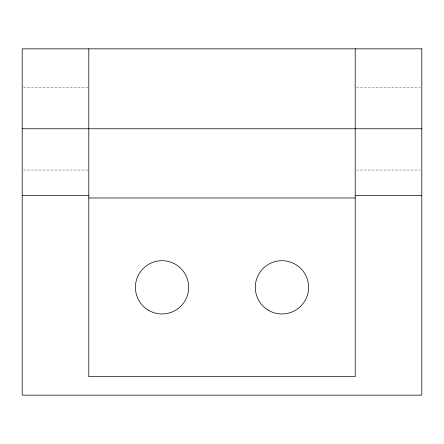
<?xml version="1.0" encoding="UTF-8"?>
<svg xmlns="http://www.w3.org/2000/svg" width="444" height="444" viewBox="0 0 444 444"><rect width="100%" height="100%" fill="white"/><g stroke="black" fill="none" stroke-linecap="round" stroke-linejoin="round"><path stroke-width="0.33" stroke-dasharray="2.22 1.67" d="M23.571 87.468L88.8 87.468M356.588 87.468L420.413 87.468M23.571 170.052L88.8 170.052M356.588 170.052L420.413 170.052"/><path stroke-width="0.67" d="M22.2 128.76L421.8 128.76M22.2 195.36L88.8 195.36M355.2 195.36L421.8 195.36M88.8 197.974L355.2 197.974M355.2 48.84L355.2 376.673L88.8 376.673L88.8 48.84M421.8 48.84L22.2 48.84L22.2 395.16L421.8 395.16L421.8 48.84M148.74 310.395A26.64 26.64 0 0 0 188.7 287.324A26.64 26.64 0 0 0 148.74 264.252A26.64 26.64 0 0 0 148.74 310.395M268.62 310.395A26.64 26.64 0 0 0 308.58 287.324A26.64 26.64 0 0 0 268.62 264.252A26.64 26.64 0 0 0 268.62 310.395"/></g></svg>
